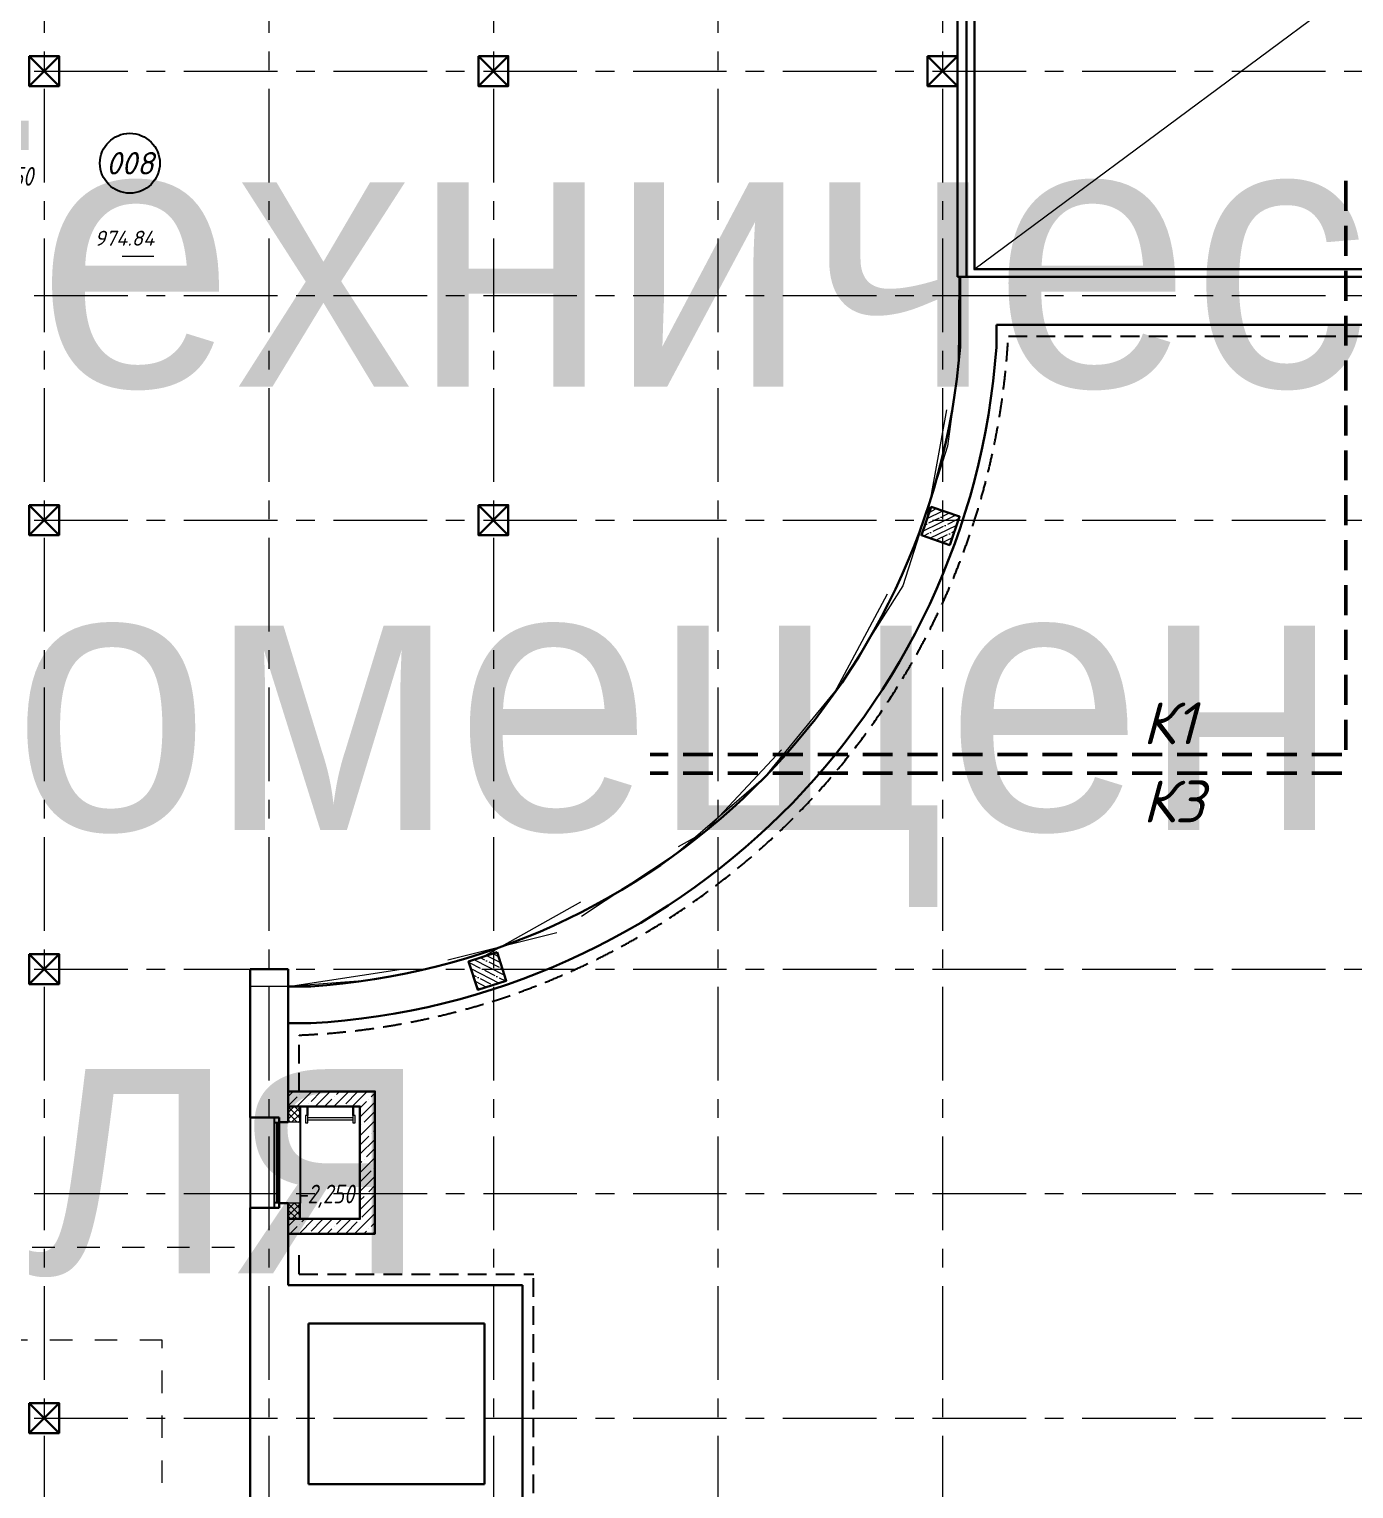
# Model space of a CAD drawing. Header units: millimetres. Extents: x -9096648 to 8741128, y -70248 to 735163.
# Drawn here: x -200434 to -182740, y -20344 to -839 of the extents above; entities that cross this region are included whole.
import ezdxf
from ezdxf import colors
from ezdxf.entities.mleader import LeaderData, LeaderLine
from ezdxf.enums import TextEntityAlignment as Align
from ezdxf.math import Vec2, Vec3

# ---------------------------------------------------------------- set-up
doc = ezdxf.new("R2018")
doc.units = ezdxf.units.MM
for name, pattern in [('ADSK_Скрыто', [6, 3, -3]), ('CENTER', [2, 1.25, -0.25, 0.25, -0.25]), ('HIDDEN', [6, 4, -2]), ('TRATTEGGIATA', [0.75, 0.5, -0.25])]:
    doc.linetypes.add(name, pattern=pattern)
for name, color, linetype, lineweight in [('1 этаж тонкие линии!', 250, 'Continuous', 0), ('_Скрыто_', 7, 'ADSK_Скрыто', 9), ('АР штриховка стен', 250, 'Continuous', 9), ('АР_Колонны', 5, 'Continuous', 30), ('АР_Колонны Штрих', 250, 'Continuous', 5), ('АР_Маркер экспликации', 239, 'Continuous', 13), ('АР_МосжилНии_Стены', 202, 'Continuous', 30), ('АР_Навесной фасад', 5, 'Continuous', 5), ('АР_Номер помещения', 1, 'Continuous', 25), ('АР_Оси', 193, 'Continuous', 9), ('АР_Отметки', 250, 'Continuous', 15), ('АР_Перегородки кирпич', 244, 'Continuous', 30), ('АР_Помещения_площадь', 19, 'Continuous', 9), ('АР_Размеры', 175, 'Continuous', 9), ('АР_Сети', 250, 'Continuous', 30), ('АР_стены', 250, 'Continuous', 30), ('АР_Сущ Несущая стена', 202, 'Continuous', 30), ('АР_тонкая линия', 250, 'Continuous', 0), ('АР_Штриховка монолит', 250, 'Continuous', 9), ('Подвал', 250, 'Continuous', 30), ('Специальное оборудование', 7, 'Continuous', 9), ('СТЕНЫ несущие ЛИДЕР', 7, 'Continuous', 30)]:
    doc.layers.add(name, color=color, linetype=linetype, lineweight=lineweight)
doc.layers.add('25. ЗАЛИВКА ЗОН', color=7, linetype='Continuous', lineweight=0, transparency=0.2)
doc.layers.add('АР_Названия помещений', color=124, linetype='Continuous', lineweight=5, plot=False)
doc.layers.add('АР_новое окно', color=160, linetype='Continuous')
doc.styles.add('ISOCPEUR', font='isocpeui.ttf', dxfattribs={"height": 250})
doc.styles.get("Standard").update_dxf_attribs({"font": 'arial.ttf'})

# ---------------------------------------------------------------- blocks, each defined once
blk = doc.blocks.new('*U1984')
at = {"layer": 'АР_новое окно', "color": 8, "lineweight": 20}
for p, q in [((0, 1210), (-70, 1210)), ((0, 0), (-70, 0))]:
    blk.add_line(p, q, dxfattribs=at)
at = {"layer": 'АР_новое окно', "color": 8}
for p, q in [((-70, 1210), (-70, 0)), ((-70, 0), (-70, 1210)), ((0, 1210), (0, 0)), ((0, 1140), (-70, 1140)), ((-35, 1140), (-35, 70)), ((0, 70), (-70, 70))]:
    blk.add_line(p, q, dxfattribs=at)
blk = doc.blocks.new('*U2127')
at = {"layer": 'АР_Номер помещения', "color": 8}
blk.add_circle((-11974, -849), 400, dxfattribs=at)
at = {"layer": 'АР_Помещения_площадь', "color": 8}
blk.add_line((-11653, -2097), (-12075, -2097), dxfattribs=at)
at = {"color": 8, "style": 'ISOCPEUR', "flags": 1}
blk.add_attdef('КАТЕГОРИЯ', (-499, -2092), '', height=250, dxfattribs=at)
at = {"layer": 'АР_Номер помещения', "color": 8, "style": 'ISOCPEUR'}
blk.add_attdef('НОМЕР_ПОМЕЩЕНИЯ', text='', height=300, dxfattribs=at).set_placement((-11974, -849), align=Align.MIDDLE_CENTER)
at = {"layer": 'АР_Помещения_площадь', "color": 8, "lineweight": 30, "flags": 104}
blk.add_attdef('ИМЯ_ПОМЕЩЕНИЯ', text='', height=100, dxfattribs=at).set_placement((158, 1217), align=Align.MIDDLE_CENTER)
at = {"layer": 'АР_Помещения_площадь', "color": 8, "style": 'ISOCPEUR'}
blk.add_attdef('ПЛОЩАДЬ_ПОМЕЩЕНИЯ', text='', height=200, dxfattribs=at).set_placement((-11648, -1851), align=Align.MIDDLE_RIGHT)
blk = doc.blocks.new('_DotSmall')
at = {"color": 8, "linetype": 'ByBlock', "const_width": 0.5}
blk.add_lwpolyline([(-0.0625, 0, 1), (0.0625, 0, 1)], format="xyb", close=True, dxfattribs=at)
blk = doc.blocks.new('A$Cb1ac1438')
at = {"layer": 'АР_Колонны Штрих', "ltscale": 100}
h = blk.add_hatch(dxfattribs=at)
h.set_pattern_fill('ANSI35', color=8, scale=500, angle=161.0398)
h.set_pattern_definition([(206.039832, (898269.91, -348997.31), (54.874485, -112.311134), []), (206.039832, (898186.31, -348968.59), (54.874485, -112.311134), [156.25, -31.25, 0, -31.25])])
h.paths.add_polyline_path([(5719, -203), (6098, -333), (6228, 46), (5849, 176)])
h = blk.add_hatch(dxfattribs=at)
h.set_pattern_fill('ANSI35', color=8, scale=500, angle=-72.0645)
h.set_pattern_definition([(332.935457, (-256735.91, 917047.48), (56.87424, 111.311818), []), (332.935457, (-256708.7, 916963.39), (56.87424, 111.311818), [156.25, -31.25, 0, -31.25])])
h.paths.add_polyline_path([(173, -6155), (50, -5774), (-331, -5897), (-207, -6278)])
at = {"layer": 'АР_Колонны', "color": 8, "ltscale": 100}
for points in [[(6098, -333), (5719, -203), (5849, 176), (6228, 46)], [(50, -5774), (173, -6155), (-207, -6278), (-331, -5897)]]:
    blk.add_lwpolyline(points, close=True, dxfattribs=at)
blk = doc.blocks.new('A$C3366e2cd')
at = {"layer": '25. ЗАЛИВКА ЗОН', "color": 8, "lineweight": 13, "ltscale": 500}
for points in [[(0, 1501), (-164, 1501), (-164, 1291), (0, 1291)], [(0, 1501), (-151, 1501), (-151, 1291), (0, 1291)], [(0, 0), (-164, 0), (-164, 210), (0, 210)], [(0, 0), (-151, 0), (-151, 210), (0, 210)]]:
    blk.add_lwpolyline(points, close=True, dxfattribs=at)
blk = doc.blocks.new('A$C997e44c0')
at = {"layer": '1 этаж тонкие линии!', "ltscale": 100, "transparency": 33554559}
h = blk.add_hatch(dxfattribs=at)
h.set_pattern_fill('ANSI37', color=8, scale=500, style=0)
h.set_pattern_definition([(45, (297279.57, -127860.68), (-44.194174, 44.194174), []), (135, (297279.57, -127860.68), (-44.194174, -44.194174), [])])
h.paths.add_polyline_path([(210, 151), (212, 0), (0, 0), (0, 151)])
h = blk.add_hatch(dxfattribs=at)
h.set_pattern_fill('ANSI37', color=8, scale=500, style=0)
h.set_pattern_definition([(45, (298572.07, -127860.68), (-44.194174, 44.194174), []), (135, (298572.07, -127860.68), (-44.194174, -44.194174), [])])
h.paths.add_polyline_path([(1503, 151), (1505, 0), (1292, 0), (1292, 151)])
at = {"layer": 'АР_Навесной фасад', "color": 8, "ltscale": 100, "rotation": 270}
blk.add_blockref('A$C3366e2cd', (0, 0), dxfattribs=at)
blk = doc.blocks.new('A$Ca06df97f')
at = {"layer": 'АР_Штриховка монолит', "ltscale": 100}
h = blk.add_hatch(dxfattribs=at)
h.set_pattern_fill('ANSI35', color=8, scale=700)
h.set_pattern_definition([(45, (159279.02, -58539.83), (-123.74369, 123.74369), []), (45, (159402.76, -58539.83), (-123.74369, 123.74369), [218.75, -43.75, 0, -43.75])])
h.paths.add_polyline_path([(447, -1232), (447, 270), (-512, 270), (-512, 470), (647, 470), (647, -1432), (-512, -1432), (-512, -1232)])
at = {"layer": 'АР_Сущ Несущая стена', "color": 8, "ltscale": 100, "elevation": -1}
for points in [[(-512, 470), (647, 470), (647, -1432), (-512, -1432)], [(-352, 270), (447, 270), (447, -1232), (-352, -1232)]]:
    blk.add_lwpolyline(points, dxfattribs=at)
at = {"layer": 'СТЕНЫ несущие ЛИДЕР', "color": 8, "ltscale": 100, "elevation": -1}
blk.add_lwpolyline([(-512, 270), (447, 270), (447, -1232), (-512, -1232)], dxfattribs=at)
blk = doc.blocks.new('A$C2f68ead5')
at = {"layer": 'Специальное оборудование', "color": 8}
for p, q in [((-22, 112), (-22, 121)), ((-22, 121), (32, 121)), ((23, 112), (-22, 112)), ((32, 0), (0, 0)), ((0, 0), (0, -97)), ((23, 0), (23, 112)), ((32, 121), (32, 0)), ((32, -97), (32, 0)), ((632, 121), (679, 121)), ((632, 0), (632, 121)), ((663, 0), (632, 0)), ((632, 0), (632, -97)), ((679, 112), (640, 112)), ((640, 112), (640, 0)), ((663, -97), (663, 0)), ((679, 121), (679, 112)), ((0, -97), (32, -97)), ((632, -32), (32, -32)), ((32, -58), (632, -58)), ((632, -97), (663, -97))]:
    blk.add_line(p, q, dxfattribs=at)

msp = doc.modelspace()

# ---------------------------------------------------------------- linework, layer by layer
at = {"color": 8, "linetype": 'TRATTEGGIATA', "ltscale": 500}
for p, q in [((-187354.76, -4939.32), (-171343.92, -4939.32)), ((-196826.22, -15034.96), (-196826.22, -14281.78)), ((-196826.3, -17474.23), (-196826.21, -17116.18)), ((-196826.3, -17474.25), (-193694.17, -17474.32)), ((-193696.3, -20404.23), (-193696.21, -17474.32))]:
    msp.add_line(p, q, dxfattribs=at)
msp.add_arc((-197235.67, -4394.33), 9895.92, 272.371285, 356.843018, dxfattribs=at)
at = {"layer": '_Скрыто_', "color": 8, "lineweight": 13, "ltscale": 500}
for points in [[(-158483.92, -4149.32), (-188016.59, -4149.32), (-188024.98, -5361.04), (-188167.85, -6410.91), (-188436.07, -7250.24), (-188763.72, -8275.55), (-189597.47, -9598.42), (-190625.8, -10850.74), (-191804.71, -11869.16), (-193387.83, -12914.53), (-195922.73, -13550.68), (-196974.04, -13630.63), (-197484.04, -13630.63), (-197484.04, -21064.32), (-191233.92, -21064.32), (-191233.88, -28064.32), (-200698.04, -28064.75), (-200608.11, -36769.39), (-205785, -36768.96), (-205553.85, -37314.32), (-211914.04, -37314.32), (-211914.04, -13149.32)], [(-211814.04, -37214.32), (-206309.53, -37204.31), (-206301.37, -36648.6), (-200662.75, -36658.87), (-200663.41, -28045.77), (-194743.86, -28064.32), (-194743.83, -21064.32), (-197484.04, -21064.32), (-197484.04, -13626), (-197484.04, -13399.32), (-196974.04, -13399.32), (-196974.04, -13630.63), (-194374.16, -13234.87), (-191409.76, -11565.47), (-189674.83, -9709.65), (-188444.97, -7399.32), (-187998.92, -4965.51), (-187998.92, -4149.32), (-158483.92, -4149.32)]]:
    msp.add_lwpolyline(points, dxfattribs=at)
at = {"layer": '_Скрыто_', "color": 8, "ltscale": 100}
msp.add_lwpolyline([(-208192.43, -17114.02), (-197482.49, -17114.02), (-197482.49, -21063.46), (-197142.49, -21065.18), (-197142.49, -33949.9), (-194920.9, -33949.9), (-194938.92, -35134.88), (-198339.39, -35127.05), (-198341.22, -28064.32), (-198656.82, -28064.32), (-198656.82, -18358.22), (-208172.9, -18358.22)], dxfattribs=at)
at = {"layer": 'АР штриховка стен', "color": 8, "ltscale": 100}
msp.add_line((-197484.04, -16718.76), (-197484.04, -21064.32), dxfattribs=at)
at = {"layer": 'АР_Колонны', "color": 8, "ltscale": 100}
for points in [[(-200433.92, -1199.32), (-200033.92, -1199.32), (-200033.92, -1599.32), (-200433.92, -1599.32)], [(-194433.92, -1199.32), (-194033.92, -1199.32), (-194033.92, -1599.32), (-194433.92, -1599.32)], [(-188433.92, -1199.32), (-188033.92, -1199.32), (-188033.92, -1599.32), (-188433.92, -1599.32)], [(-200433.92, -7199.32), (-200033.92, -7199.32), (-200033.92, -7599.32), (-200433.92, -7599.32)], [(-194433.92, -7199.32), (-194033.92, -7199.32), (-194033.92, -7599.32), (-194433.92, -7599.32)], [(-200433.92, -13199.32), (-200033.92, -13199.32), (-200033.92, -13599.32), (-200433.92, -13599.32)], [(-200433.92, -19199.32), (-200033.92, -19199.32), (-200033.92, -19599.32), (-200433.92, -19599.32)]]:
    msp.add_lwpolyline(points, close=True, dxfattribs=at)
at = {"layer": 'АР_Колонны', "color": 8}
for points in [[(-200433.92, -1199.32), (-200033.92, -1599.32), (-200033.92, -1199.32), (-200433.92, -1599.32), (-200433.92, -1199.32)], [(-194433.92, -1199.32), (-194033.92, -1599.32), (-194033.92, -1199.32), (-194433.92, -1599.32), (-194433.92, -1199.32)], [(-188433.92, -1199.32), (-188033.92, -1599.32), (-188033.92, -1199.32), (-188433.92, -1599.32), (-188433.92, -1199.32)], [(-200433.92, -7199.32), (-200033.92, -7599.32), (-200033.92, -7199.32), (-200433.92, -7599.32), (-200433.92, -7199.32)], [(-194433.92, -7199.32), (-194033.92, -7599.32), (-194033.92, -7199.32), (-194433.92, -7599.32), (-194433.92, -7199.32)], [(-200433.92, -13199.32), (-200033.92, -13599.32), (-200033.92, -13199.32), (-200433.92, -13599.32), (-200433.92, -13199.32)], [(-200433.92, -19199.32), (-200033.92, -19599.32), (-200033.92, -19199.32), (-200433.92, -19599.32), (-200433.92, -19199.32)]]:
    msp.add_lwpolyline(points, dxfattribs=at)
at = {"layer": 'АР_МосжилНии_Стены', "color": 8, "ltscale": 100}
for p, q in [((-187998.92, -4149.32), (-187128.92, -4149.32)), ((-187998.92, -4789.32), (-187998.92, -4149.32)), ((-187236.52, -4149.32), (-171270.25, -4149.32)), ((-187514.56, -4789.32), (-187063.92, -4789.32)), ((-187301.52, -4789.32), (-170849.03, -4789.32)), ((-197484.04, -15380.63), (-197484.04, -13399.32)), ((-196974.04, -13399.32), (-197484.04, -13399.32)), ((-196974.04, -15445.63), (-196974.04, -13399.32)), ((-197092.95, -15380.63), (-197484.04, -15380.63)), ((-197092.95, -15380.63), (-197092.95, -15445.63)), ((-197092.95, -15445.63), (-196974.04, -15445.63)), ((-197092.95, -16525.51), (-197092.95, -16590.51)), ((-197092.95, -16525.51), (-196974.04, -16525.51)), ((-196974.04, -17624.32), (-196974.04, -16525.51)), ((-197484.04, -21064.32), (-197484.04, -16590.51)), ((-197092.95, -16590.51), (-197484.04, -16590.51)), ((-193844.04, -17624.32), (-196974.04, -17624.32)), ((-193844.04, -20554.32), (-193844.04, -17624.32)), ((-196704.04, -20284.32), (-196704.04, -18134.32)), ((-194354.04, -18134.32), (-196704.04, -18134.32)), ((-194354.04, -20284.32), (-194354.04, -18134.32)), ((-194962.88, -20284.32), (-196704.04, -20284.32)), ((-194354.04, -20284.32), (-194973.88, -20284.32))]:
    msp.add_line(p, q, dxfattribs=at)
for points in [[(-187998.92, -4789.32), (-187998.92, -5089.32)], [(-187514.56, -5089.32), (-187514.56, -4789.32)], [(-196674.04, -13630.63), (-196974.04, -13630.63)], [(-196674.04, -14124.06), (-196974.04, -14124.06)]]:
    msp.add_lwpolyline(points, dxfattribs=at)
for centre, radius, start, end in [((-197283.15, -4335.8), 9314.76, 273.749374, 355.359995), ((-197235.67, -4394.33), 9745.92, 273.303623, 355.910737)]:
    msp.add_arc(centre, radius, start, end, dxfattribs=at)
at = {"layer": 'АР_новое окно', "color": 8}
for p, q in [((-197484.04, -15380.63), (-197484.04, -16590.51)), ((-196810.11, -16525.06), (-196810.11, -15445.17))]:
    msp.add_line(p, q, dxfattribs=at)
at = {"layer": 'АР_Оси', "color": 8, "linetype": 'CENTER', "ltscale": 1000}
for p, q in [((-200233.92, 14363.15), (-200233.92, -41369.2)), ((-197233.92, 14363.15), (-197233.92, -41369.2)), ((-194233.92, 14363.15), (-194233.92, -41369.2)), ((-191233.92, 14363.15), (-191233.92, -41369.2)), ((-188233.92, 14363.15), (-188233.92, -41369.2)), ((-224367.61, -1399.32), (-141189.21, -1399.32)), ((-224367.61, -4399.32), (-141189.21, -4399.32)), ((-224367.61, -7399.32), (-141189.21, -7399.32)), ((-224367.61, -13399.32), (-141189.21, -13399.32)), ((-224367.61, -16399.32), (-141189.21, -16399.32)), ((-224367.61, -19399.32), (-141189.21, -19399.32))]:
    msp.add_line(p, q, dxfattribs=at)
at = {"layer": 'АР_Перегородки кирпич', "color": 8, "linetype": 'Continuous', "ltscale": 100}
for p, q in [((-188034.26, -4149.32, 1.96), (-188034.26, 570.18, 1.96)), ((-187914.26, -4149.32, 1.96), (-187914.26, 570.18, 1.96)), ((-187998.92, -4149.32), (-188034.26, -4149.32, 1.96))]:
    msp.add_line(p, q, dxfattribs=at)
at = {"layer": 'АР_Сети', "color": 8, "linetype": 'HIDDEN', "lineweight": 50, "ltscale": 100}
for p, q in [((-182900.34, -10529.8), (-192137.86, -10529.8)), ((-182900.34, -10782.13), (-192137.86, -10782.13))]:
    msp.add_line(p, q, dxfattribs=at)
msp.add_lwpolyline([(-182846.36, -2867.62), (-182846.36, -10520.14)], dxfattribs=at)
at = {"layer": 'АР_тонкая линия', "color": 8, "ltscale": 500, "elevation": 0.58}
for points in [[(-172589.8, 3469.95), (-172589.8, 3369.95), (-187814.26, 3369.95), (-187814.26, -4049.32), (-171053.92, -4049.32), (-171053.92, 795.45)], [(-172579.8, 3469.95), (-172579.8, 3359.95), (-187804.26, 3359.95), (-187804.26, -4039.32), (-171063.92, -4039.32), (-171063.92, 795.45)]]:
    msp.add_lwpolyline(points, dxfattribs=at)
at = {"layer": 'Подвал', "color": 8, "lineweight": 13, "ltscale": 500}
msp.add_line((-187814.26, -4049.32, 0.58), (-179715.07, 1966.96), dxfattribs=at)
at = {"layer": 'СТЕНЫ несущие ЛИДЕР', "color": 8, "ltscale": 100}
msp.add_lwpolyline([(-196974.04, -15234.96), (-196015.64, -15234.96), (-196015.64, -16736.18), (-196974.04, -16736.18)], dxfattribs=at)

# ---------------------------------------------------------------- block references
at = {"layer": '25. ЗАЛИВКА ЗОН', "color": 8, "lineweight": 13, "ltscale": 500}
for name, p, rotation in [('A$C997e44c0', (-196974.73, -15234.96), 270), ('A$C3366e2cd', (-196974.04, -15234.96), 180)]:
    msp.add_blockref(name, p, dxfattribs=dict(at, rotation=rotation))
at = {"layer": 'АР_Маркер экспликации', "color": 8}
ref = msp.add_blockref('*U2127', (-187114.99, -1781.75), dxfattribs=at)
ref.add_attrib('НОМЕР_ПОМЕЩЕНИЯ', '008', dxfattribs={"layer": 'АР_Номер помещения', "color": 8, "height": 300, "style": 'ISOCPEUR'}).set_placement((-199089.06, -2630.99), align=Align.MIDDLE_CENTER)
lines = msp.add_mtext('Техническое помещение для прокладки инженерных коммуникаций', dxfattribs={"layer": 'АР_Названия помещений', "color": 8, "insert": (-203233.92, -2061), "char_height": 3554.348, "width": 926.94, "attachment_point": 1})
ref.add_attrib('ИМЯ_ПОМЕЩЕНИЯ', '', (-203233.92, -2061), dxfattribs={"flags": 104}).embed_mtext(lines)
ref.add_attrib('ПЛОЩАДЬ_ПОМЕЩЕНИЯ', '974.84', dxfattribs={"layer": 'АР_Помещения_площадь', "color": 8, "height": 200, "style": 'ISOCPEUR'}).set_placement((-198763.2, -3632.49), align=Align.MIDDLE_RIGHT)
at = {"layer": 'АР_новое окно', "color": 8, "xscale": -1}
msp.add_blockref('*U1984', (-197162.95, -16590.51), dxfattribs=at)
at = {"layer": 'АР_Размеры', "color": 8, "lineweight": 13, "ltscale": 500}
for name, p in [('A$Ca06df97f', (-196462.34, -15504.64, 1.38)), ('A$C2f68ead5', (-196743.32, -15355.66))]:
    msp.add_blockref(name, p, dxfattribs=at)
at = {"layer": 'АР_стены', "color": 8, "ltscale": 100}
msp.add_blockref('A$Cb1ac1438', (-194233.92, -7399.32), dxfattribs=at)

# ---------------------------------------------------------------- texts
at = {"layer": 'АР_Сети', "color": 8, "ltscale": 10, "style": 'ISOCPEUR'}
for s, p in [('К1', (-185561.6, -10394)), ('К3', (-185561.6, -11439.02))]:
    msp.add_text(s, height=560, dxfattribs=at).set_placement(p)

# ---------------------------------------------------------------- leaders
at = {"layer": 'АР_Отметки', "color": 8}
ml = msp.add_multileader_mtext('Standard', dxfattribs=at)
ml.set_content('{\\W0.8;-2,500}', color=8, style='ISOCPEUR')
ml.set_leader_properties(color=8, linetype='Continuous', lineweight=-1)
ml.set_arrow_properties(name='DOTSMALL')
ml.build(insert=Vec2(0, 0))
ml.multileader.update_dxf_attribs({"has_text_frame": 1, "text_left_attachment_type": 4, "text_right_attachment_type": 4, "dogleg_length": 100, "arrow_head_size": 180})
ctx = ml.context
ctx.base_point, ctx.char_height, ctx.arrow_head_size, ctx.landing_gap_size, ctx.plane_origin = Vec3(-213978.94, -17832.2), 250, 180, 50, Vec3(-213700.42, -18398.72)
ctx.left_attachment, ctx.right_attachment = 4, 4
notes = []
notes.append((ctx, [(0, (0, 0, 0), (0, 0), (1, 0), 1, [])]))
ctx.mtext.insert, ctx.mtext.width, ctx.mtext.line_spacing_style, ctx.mtext.flow_direction = Vec3(-213928.94, -17498.87), 749.6898, 2, 5
ml = msp.add_multileader_mtext('Standard', dxfattribs=at)
ml.set_content('{\\W0.8;-2,400}', color=8, style='ISOCPEUR')
ml.set_leader_properties(color=8, linetype='Continuous', lineweight=-1)
ml.set_arrow_properties(name='DOTSMALL')
ml.build(insert=Vec2(0, 0))
ml.multileader.update_dxf_attribs({"has_text_frame": 1, "text_left_attachment_type": 4, "text_right_attachment_type": 4, "dogleg_length": 100, "arrow_head_size": 180})
ctx = ml.context
ctx.base_point, ctx.char_height, ctx.arrow_head_size, ctx.landing_gap_size, ctx.plane_origin = Vec3(-210621.41, -18066.4), 250, 180, 50, Vec3(-210702.81, -19344.52)
ctx.left_attachment, ctx.right_attachment = 4, 4
notes.append((ctx, [(0, (0, 0, 0), (0, 0), (1, 0), 1, [])]))
ctx.mtext.insert, ctx.mtext.width, ctx.mtext.defined_height, ctx.mtext.line_spacing_style, ctx.mtext.flow_direction = Vec3(-210571.41, -17733.07), 769.989, 343.89, 2, 5
ml = msp.add_multileader_mtext('Standard', dxfattribs=at)
ml.set_content('{\\W0.8;-2,550}', color=8, style='ISOCPEUR')
ml.set_leader_properties(color=8, linetype='Continuous', lineweight=-1)
ml.set_arrow_properties(name='DOTSMALL')
ml.build(insert=Vec2(0, 0))
ml.multileader.update_dxf_attribs({"has_text_frame": 1, "text_left_attachment_type": 4, "text_right_attachment_type": 4, "dogleg_length": 100, "arrow_head_size": 180})
ctx = ml.context
ctx.base_point, ctx.char_height, ctx.arrow_head_size, ctx.landing_gap_size, ctx.plane_origin = Vec3(-207095.1, -27631.95), 250, 180, 50, Vec3(-207176.49, -28899.51)
ctx.left_attachment, ctx.right_attachment = 4, 4
notes.append((ctx, [(0, (0, 0, 0), (0, 0), (1, 0), 1, [])]))
ctx.mtext.insert, ctx.mtext.width, ctx.mtext.line_spacing_style, ctx.mtext.flow_direction = Vec3(-207045.1, -27298.61), 852.697, 2, 5
ml = msp.add_multileader_mtext('Standard', dxfattribs=at)
ml.set_content('{\\W0.8;-2,250}', color=8, style='ISOCPEUR')
ml.set_leader_properties(color=8, linetype='Continuous', lineweight=-1)
ml.set_arrow_properties(name='DOTSMALL')
ml.build(insert=Vec2(0, 0))
ml.multileader.update_dxf_attribs({"has_text_frame": 1, "text_left_attachment_type": 4, "text_right_attachment_type": 4, "dogleg_length": 100, "arrow_head_size": 180})
ctx = ml.context
ctx.base_point, ctx.char_height, ctx.arrow_head_size, ctx.landing_gap_size, ctx.plane_origin = Vec3(-201189.34, -3014.14, 0), 250, 180, 50, Vec3(-202235.81, -4071.24, 0)
ctx.left_attachment, ctx.right_attachment = 4, 4
notes.append((ctx, [(0, (0, 0, 0), (0, 0), (1, 0), 1, [])]))
ctx.mtext.insert, ctx.mtext.width, ctx.mtext.defined_height, ctx.mtext.line_spacing_style, ctx.mtext.flow_direction = Vec3(-201139.34, -2680.81, 0), 769.989, 343.89, 2, 5
ml = msp.add_multileader_mtext('Standard', dxfattribs=at)
ml.set_content('{\\W0.8;-2,250}', color=8, style='ISOCPEUR')
ml.set_leader_properties(color=8, linetype='Continuous', lineweight=-1)
ml.set_arrow_properties(name='DOTSMALL')
ml.build(insert=Vec2(0, 0))
ml.multileader.update_dxf_attribs({"has_text_frame": 1, "text_left_attachment_type": 4, "text_right_attachment_type": 4, "dogleg_length": 100, "arrow_head_size": 180})
ctx = ml.context
ctx.base_point, ctx.char_height, ctx.arrow_head_size, ctx.landing_gap_size, ctx.plane_origin = Vec3(-199239.62, -32057.28), 250, 180, 50, Vec3(-198186.93, -33712.45)
ctx.left_attachment, ctx.right_attachment = 4, 4
notes.append((ctx, [(0, (0, 0, 0), (0, 0), (1, 0), 1, [])]))
ctx.mtext.insert, ctx.mtext.width, ctx.mtext.line_spacing_style, ctx.mtext.flow_direction = Vec3(-199189.62, -31723.94), 852.697, 2, 5
ml = msp.add_multileader_mtext('Standard', dxfattribs=at)
ml.set_content('-2,950', color=8, style='ISOCPEUR')
ml.set_leader_properties(color=8, linetype='Continuous', lineweight=-1)
ml.set_arrow_properties(name='DOTSMALL')
ml.build(insert=Vec2(0, 0))
ml.multileader.update_dxf_attribs({"has_text_frame": 1, "text_left_attachment_type": 4, "text_right_attachment_type": 4, "dogleg_length": 100, "arrow_head_size": 180})
ctx = ml.context
ctx.base_point, ctx.char_height, ctx.arrow_head_size, ctx.landing_gap_size, ctx.plane_origin = Vec3(-198441.29, -59441.08), 250, 180, 50, Vec3(-197499.68, -60794.67)
ctx.left_attachment, ctx.right_attachment = 4, 4
notes.append((ctx, [(0, (0, 0, 0), (0, 0), (1, 0), 1, [])]))
ctx.mtext.insert, ctx.mtext.width, ctx.mtext.defined_height, ctx.mtext.line_spacing_style, ctx.mtext.flow_direction = Vec3(-198391.29, -59107.74), 599.1982, 407.47, 2, 5
ml = msp.add_multileader_mtext('Standard', dxfattribs=at)
ml.set_content('{\\W0.8;-2,850}', color=8, style='ISOCPEUR')
ml.set_leader_properties(color=8, linetype='Continuous', lineweight=-1)
ml.set_arrow_properties(name='DOTSMALL')
ml.build(insert=Vec2(0, 0))
ml.multileader.update_dxf_attribs({"has_text_frame": 1, "text_left_attachment_type": 4, "text_right_attachment_type": 4, "dogleg_length": 100, "arrow_head_size": 180})
ctx = ml.context
ctx.base_point, ctx.char_height, ctx.arrow_head_size, ctx.landing_gap_size, ctx.plane_origin = Vec3(-197641.07, -56374.84), 250, 180, 50, Vec3(-197722.46, -57309.07)
ctx.left_attachment, ctx.right_attachment = 4, 4
notes.append((ctx, [(0, (0, 0, 0), (0, 0), (1, 0), 1, [])]))
ctx.mtext.insert, ctx.mtext.width, ctx.mtext.defined_height, ctx.mtext.line_spacing_style, ctx.mtext.flow_direction = Vec3(-197591.07, -56041.5), 769.989, 343.89, 2, 5
ml = msp.add_multileader_mtext('Standard', dxfattribs=at)
ml.set_content('{\\W0.8;-2,250}', color=8, style='ISOCPEUR')
ml.set_leader_properties(color=8, linetype='Continuous', lineweight=-1)
ml.set_arrow_properties(name='DOTSMALL')
ml.build(insert=Vec2(0, 0))
ml.multileader.update_dxf_attribs({"has_text_frame": 1, "text_left_attachment_type": 4, "text_right_attachment_type": 4, "dogleg_length": 100, "arrow_head_size": 180})
ctx = ml.context
ctx.base_point, ctx.char_height, ctx.arrow_head_size, ctx.landing_gap_size, ctx.plane_origin = Vec3(-196902, -16613.12), 250, 180, 50, Vec3(-197105.43, -17891.24)
ctx.left_attachment, ctx.right_attachment = 4, 4
notes.append((ctx, [(0, (0, 0, 0), (0, 0), (1, 0), 1, [])]))
ctx.mtext.insert, ctx.mtext.width, ctx.mtext.defined_height, ctx.mtext.line_spacing_style, ctx.mtext.flow_direction = Vec3(-196852, -16279.79), 769.989, 343.89, 2, 5
ml = msp.add_multileader_mtext('Standard', dxfattribs=at)
ml.set_content('{\\W0.8;-2,550}', color=8, style='ISOCPEUR')
ml.set_leader_properties(color=8, linetype='Continuous', lineweight=-1)
ml.set_arrow_properties(name='DOTSMALL')
ml.build(insert=Vec2(0, 0))
ml.multileader.update_dxf_attribs({"has_text_frame": 1, "text_left_attachment_type": 4, "text_right_attachment_type": 4, "dogleg_length": 100, "arrow_head_size": 180})
ctx = ml.context
ctx.base_point, ctx.char_height, ctx.arrow_head_size, ctx.landing_gap_size, ctx.plane_origin = Vec3(-184065.48, -35338.24), 250, 180, 50, Vec3(-180962.61, -36605.8)
ctx.left_attachment, ctx.right_attachment = 4, 4
notes.append((ctx, [(0, (0, 0, 0), (0, 0), (1, 0), 1, [])]))
ctx.mtext.insert, ctx.mtext.width, ctx.mtext.line_spacing_style, ctx.mtext.flow_direction = Vec3(-184015.48, -35004.91), 852.697, 2, 5
for ctx, leaders in notes:
    for number, flags, end, landing, length, lines in leaders:
        leader = LeaderData()
        leader.index, (leader.has_last_leader_line, leader.has_dogleg_vector, leader.attachment_direction) = number, flags
        leader.last_leader_point, leader.dogleg_vector, leader.dogleg_length = Vec3(end), Vec3(landing), length
        for number, points, colour, breaks in lines:
            line = LeaderLine()
            line.index, line.vertices, line.color, line.breaks = number, Vec3.list(points), colors.encode_raw_color(colour), breaks
            leader.lines.append(line)
        ctx.leaders.append(leader)

doc.saveas('drawing.dxf')
